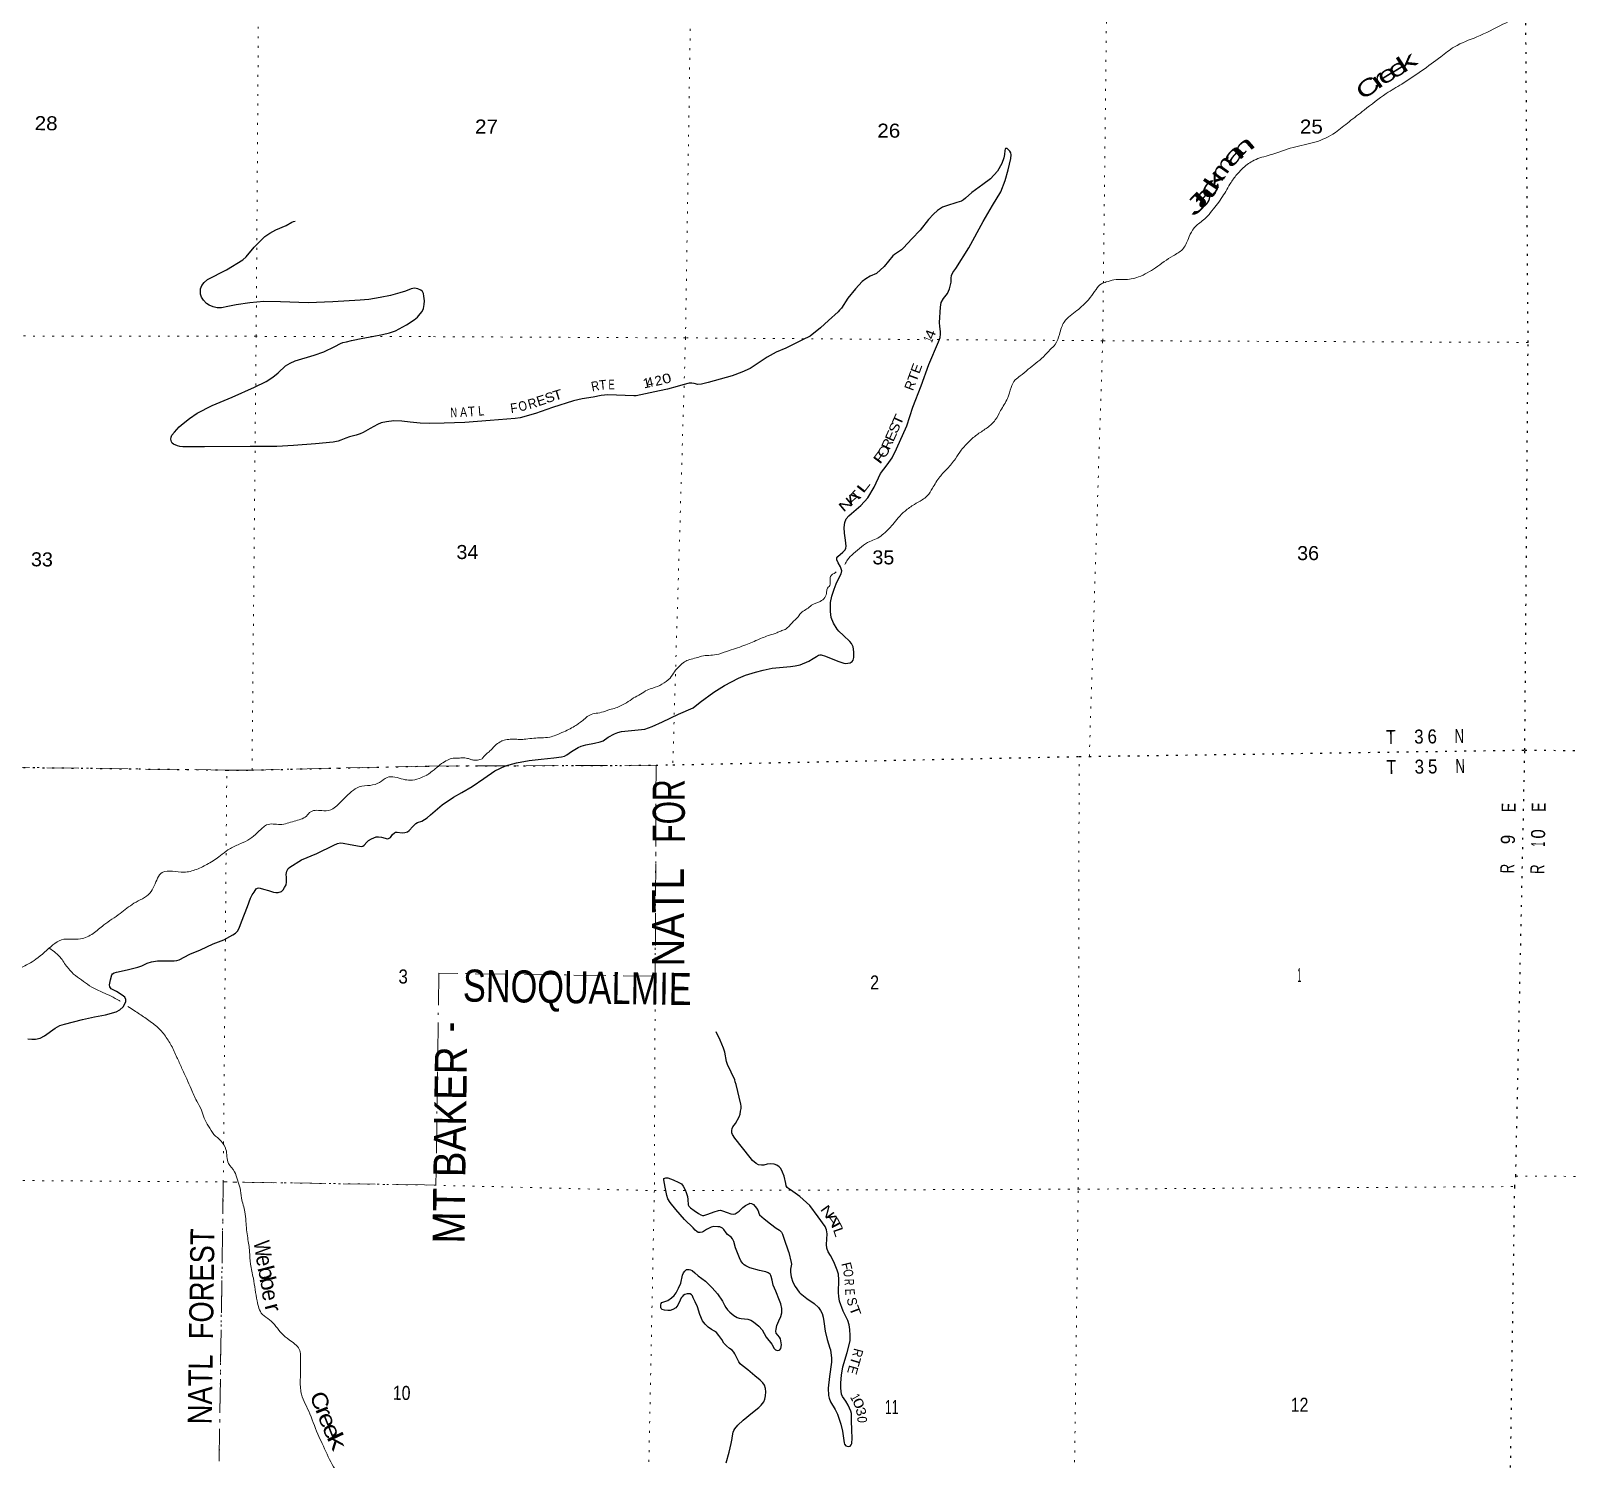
# Model space of a CAD drawing. Header units: feet. Extents: x -244583 to 4, y 367440 to 553773.
# Drawn here: x -157676 to -138475, y 379752 to 397580 of the extents above; entities that cross this region are included whole.
import ezdxf
from ezdxf.enums import TextEntityAlignment as Align

# ---------------------------------------------------------------- set-up
doc = ezdxf.new("R2010")
doc.units = ezdxf.units.FT
doc.header["$LTSCALE"] = 80
doc.linetypes.add('DOT_DASHED', pattern=[7.7, 5, -1.2, 0.3, -1.2])
doc.linetypes.add('DOTTED', pattern=[1.5, 0.3, -1.2])
for name, color, linetype, lineweight in [('29', 7, 'Continuous', 25), ('39', 7, 'Continuous', 13), ('44', 7, 'DOT_DASHED', 13), ('6', 7, 'DOTTED', 25), ('7', 7, 'DOTTED', 13)]:
    doc.layers.add(name, color=color, linetype=linetype, lineweight=lineweight)
doc.layers.add('30', color=7, linetype='Continuous')
doc.layers.add('41', color=7, linetype='Continuous')

msp = doc.modelspace()

# ---------------------------------------------------------------- linework, layer by layer
at = {"layer": '29'}
for points in [[(-147580.56, 390766.57), (-147563.63, 390800.54), (-147555.2, 390840.72), (-147571.66, 390889.67), (-147598.74, 390940.84), (-147616.42, 390977.32), (-147616.37, 391001.28), (-147602.98, 391019.77), (-147541.19, 391072.91), (-147512.25, 391102.56), (-147503.59, 391123.62), (-147501.13, 391146.78), (-147507.48, 391221.72), (-147521.61, 391308.97), (-147522.71, 391381.67), (-147514.45, 391444.24), (-147497.86, 391490.62), (-147468.11, 391528.06), (-147433.11, 391557.57), (-147315.83, 391653.89), (-147230.82, 391750.96), (-147149.02, 391884.49), (-147070.4, 392054.48), (-146989.16, 392163.77), (-146924.61, 392249.19), (-146871.51, 392363.18), (-146741.73, 392651.25), (-146665.7, 392883.96), (-146564.73, 393148.44), (-146467.73, 393415.04), (-146348.13, 393699.3), (-146328.01, 393753.83), (-146320.37, 393793.97), (-146320.37, 393828.38), (-146329.93, 393887.64), (-146332.54, 393937.47), (-146324.03, 394131.33), (-146314.64, 394187.75), (-146285.96, 394239.36), (-146233.31, 394301.04), (-146207.75, 394359.06), (-146190.4, 394441.98), (-146190.4, 394493.59), (-146184.66, 394528), (-146169.37, 394562.4), (-146129.2, 394613.96), (-145967.79, 394872.99), (-145790.67, 395200.38), (-145673.02, 395399.79), (-145570.15, 395571.24), (-145516.45, 395711.49), (-145477.06, 395843.99), (-145444.9, 395984.56), (-145440.44, 396031.13), (-145444.9, 396055.29), (-145457.52, 396078.02), (-145477.23, 396098.69), (-145490.77, 396110.72), (-145508.92, 396112.48), (-145515.16, 396104.54), (-145517.91, 396085.49), (-145521.36, 396038.08), (-145532.11, 395994.85), (-145558, 395922.69), (-145611.2, 395827.82), (-145699.62, 395733.94), (-145794.16, 395661.35)], [(-145792.14, 395661.3), (-145932.33, 395562.12), (-146008.04, 395490.46), (-146033.64, 395468.46), (-146058.49, 395455.08), (-146118.24, 395438.45), (-146248.44, 395394.98), (-146297.42, 395376.71), (-146358.78, 395336.91), (-146410.2, 395290.69), (-146470.34, 395226.3), (-146576.36, 395093.33), (-146681.86, 394982.59), (-146783.38, 394869.73), (-146809.7, 394845.31), (-146896.26, 394789.48), (-146918.65, 394770.77), (-147026.95, 394636.87), (-147121.81, 394550.13), (-147201.33, 394515.59), (-147253.16, 394485.96), (-147297.69, 394451.13), (-147384.62, 394358.14), (-147478.07, 394245.1), (-147557.09, 394117.04), (-147580.52, 394091.83), (-147599.14, 394071.17), (-147720.7, 393965.72), (-147817.71, 393872.97), (-147949.3, 393768.89), (-148043.18, 393724.59), (-148251.49, 393620.27), (-148373.29, 393570.36), (-148486.26, 393506.47), (-148699.44, 393365.89), (-148803.38, 393318.04), (-148923.6, 393274.08), (-149220.26, 393190.01), (-149304.19, 393168.95), (-149351.97, 393167.03), (-149395.94, 393176.59), (-149426.52, 393184.24), (-149458.66, 393181.41), (-149535.79, 393162.99), (-149608.93, 393142.46), (-149728.81, 393108.86), (-149828.27, 393084.89), (-150118.48, 393025.58), (-150150.64, 393023.67), (-150475.33, 393037.28), (-150558.13, 393029.4), (-150655.63, 393009.14), (-150795.16, 392985.44), (-150903.03, 392960.31), (-151165.99, 392880.31), (-151376.94, 392805.58), (-151570, 392749.43), (-151630.48, 392740.78), (-151943.96, 392715.93), (-152257.64, 392692.66), (-152515.5, 392681.52), (-152696.43, 392678.15)], [(-152787.01, 394324.47), (-152809.03, 394341.7), (-152845.87, 394357.49), (-152886.21, 394366.26), (-152929.45, 394358.52), (-152998.47, 394329.42), (-153068.07, 394307.55), (-153186.15, 394275.05), (-153313.89, 394249.27), (-153456.27, 394227.69), (-153565.06, 394217.41), (-153907.05, 394196.12), (-154213.97, 394183.82), (-154560.85, 394196.93), (-154766.53, 394199.62), (-154943.69, 394185.59), (-155110.92, 394160.76), (-155218.48, 394139.3), (-155296.25, 394122.44), (-155350.63, 394124.2), (-155400.26, 394135.96), (-155450.61, 394155.77), (-155483.97, 394176.57), (-155521.23, 394217.99), (-155543.57, 394255.75), (-155557.6, 394294.34), (-155558.8, 394324.12), (-155557.6, 394361), (-155542.65, 394400.54), (-155513.75, 394439.93), (-155470.01, 394475.48), (-155234.64, 394596.72), (-155027.88, 394722.32), (-154987.54, 394759.16), (-154886.01, 394878.79), (-154753.31, 395010.8), (-154691.1, 395053.84), (-154617.82, 395096.23), (-154489.17, 395151.51), (-154419.46, 395192.15), (-154398.18, 395201.18), (-154376.77, 395203.17)], [(-152696.43, 392678.15), (-152816.3, 392683.29), (-152942.34, 392694.67), (-153045.8, 392707.49), (-153145.81, 392710.45), (-153235.75, 392700.32), (-153301.92, 392685.9), (-153349.28, 392668.36), (-153439.84, 392616.68), (-153528.19, 392564.87), (-153564.78, 392549.17), (-153614.14, 392533.3), (-153698.99, 392512.24), (-153743.94, 392496.46), (-153805.33, 392470.15), (-153837.67, 392459.24), (-153901.8, 392447.35), (-154123.19, 392426.26), (-154398.36, 392403.12), (-154606.63, 392390.37), (-154939.71, 392390.99), (-155509.14, 392385.65), (-155777.56, 392388.62), (-155817.21, 392392.96), (-155845.89, 392400.52), (-155892.64, 392419.27), (-155910.18, 392433.3), (-155921.32, 392449), (-155928.53, 392481.54), (-155924.21, 392506.97), (-155913.68, 392535.04), (-155883.76, 392571.36), (-155823.44, 392638.54), (-155773.36, 392680.62), (-155694.43, 392742.01), (-155599.71, 392806.91), (-155413.78, 392905.14), (-155163.63, 393007.51), (-154881.71, 393133.6), (-154736.55, 393202.61), (-154654.36, 393257.08), (-154590.32, 393312.02), (-154495.17, 393398.51), (-154436.77, 393433.11), (-154374.43, 393460.06), (-154138.33, 393532.75), (-154019.31, 393575.19), (-153881.09, 393641.28), (-153812.33, 393678.68), (-153780.76, 393689.2), (-153733.4, 393699.72), (-153671.27, 393712.64), (-153531.17, 393743.35), (-153415.48, 393766.62), (-153287.69, 393789.57), (-153198.43, 393810.23), (-153124.96, 393835.86), (-152987.77, 393909.12), (-152889.22, 393971.25), (-152849.37, 394006.68), (-152816.58, 394046.19), (-152791.49, 394078.6), (-152776.43, 394113.89), (-152765.18, 394164.54), (-152763.78, 394210.62), (-152770.35, 394267.41), (-152773.95, 394299.6), (-152787.01, 394324.47)], [(-152730.27, 387757.52), (-152687.56, 387793.8), (-152540.38, 387918.04), (-152400.84, 388015.53), (-152297.66, 388072.59), (-152166.72, 388148.38), (-152021.1, 388248.09), (-151883.64, 388343.94), (-151751, 388405.54), (-151614.9, 388442.8), (-151454.77, 388471.42), (-151304.96, 388490.17), (-151149.19, 388504.74), (-151054.04, 388516.67), (-151015, 388525.9), (-150986.81, 388543.41), (-150929.29, 388586.54), (-150843.39, 388635.08), (-150804.74, 388652.06), (-150747.77, 388667.22), (-150638.22, 388690.95), (-150567.71, 388703.67), (-150532.65, 388716.79), (-150470.96, 388765.89), (-150391.35, 388804.47), (-150349.8, 388822.19), (-150303.89, 388832.76), (-150180.45, 388846.06), (-150010.51, 388862.32), (-149918.88, 388896.57), (-149792.35, 388956.29), (-149590.33, 389050.64), (-149408.81, 389131.32), (-149322.4, 389202.08), (-149152, 389325.47), (-149018.86, 389409.29), (-148841.1, 389502.18), (-148755.62, 389537.07), (-148629.5, 389574.07), (-148535.8, 389600.15), (-148424.47, 389623.88), (-148195.84, 389646.86), (-148134.38, 389655.59), (-148074.23, 389668.29), (-147966.23, 389712.27), (-147910.96, 389745.35), (-147867.94, 389772.65), (-147843.35, 389788.25), (-147828.54, 389793.21), (-147811.03, 389789.52), (-147756.88, 389774.11), (-147602.88, 389711.9), (-147526.78, 389685.88), (-147503.59, 389684.26), (-147480.28, 389688.84), (-147450.07, 389691.9), (-147425.34, 389707.77), (-147409.93, 389726.31), (-147403.95, 389759.83), (-147402.32, 389830.54), (-147411.01, 389891.39), (-147432.87, 389932.75), (-147453.86, 389959.09), (-147530.86, 390033.66), (-147591.52, 390087.58), (-147609.84, 390110.29), (-147656.51, 390186.98), (-147685.16, 390257.58), (-147696.65, 390332.26), (-147692.83, 390445.04), (-147679.01, 390524.27), (-147648.86, 390611.34), (-147623.01, 390676.6), (-147582.58, 390766.62)], [(-155556.05, 386110.28), (-155400.69, 386183.06), (-155268.12, 386234.19), (-155155.95, 386297.72), (-155122.62, 386318.77), (-155097.68, 386342.97), (-155075.26, 386381.92), (-155044.1, 386460.87), (-154970.48, 386649.03), (-154935.37, 386755.28), (-154913.89, 386797.62), (-154889.01, 386828.89), (-154861.27, 386869.53), (-154845.25, 386880.32), (-154831.45, 386881.81), (-154812.16, 386880.06), (-154772.9, 386868.32), (-154710.42, 386848.49), (-154646.76, 386828.62), (-154617.46, 386823.93), (-154590.28, 386827.14), (-154547.59, 386838.16), (-154524.49, 386857.26), (-154507.98, 386885.66), (-154489.41, 386922.16), (-154483.91, 386955.8), (-154486.29, 387018.55), (-154487.66, 387050.2), (-154480.33, 387091.19), (-154463.1, 387125.62), (-154444.65, 387142.83), (-154296.47, 387232.62), (-154105.01, 387313.92), (-153892.36, 387415.53), (-153849.36, 387438.67), (-153812.35, 387444.85), (-153778.64, 387440.87), (-153690.2, 387426.43), (-153573.67, 387405.18), (-153552.75, 387400.99), (-153533.32, 387404.13), (-153515.92, 387416.78), (-153483.57, 387453.38), (-153459.79, 387474.66), (-153423.94, 387494.28), (-153363.32, 387518.52), (-153334.43, 387520.25), (-153298.42, 387515.01), (-153254.16, 387501.98), (-153228.26, 387495.71), (-153209.83, 387498.8), (-153186.16, 387513.25), (-153160.08, 387548.05), (-153137.05, 387569.38), (-153124.77, 387576.4), (-153104.76, 387578.96), (-153040.36, 387571.21), (-153007.25, 387572.89), (-152975.67, 387583.41), (-152954.88, 387597.28), (-152909.06, 387650.68), (-152871.73, 387688.13), (-152851.14, 387700.93), (-152794.27, 387716.43), (-152730.27, 387757.52)], [(-157711.19, 384999.85), (-157660.72, 384992.72), (-157618.45, 384995.41), (-157558.98, 385008.51), (-157504.3, 385036.91), (-157372.62, 385130.53), (-157313.42, 385164.62), (-157256.18, 385182.08), (-157028.58, 385238.82), (-156880.24, 385275.38), (-156742.31, 385300.09), (-156610.11, 385337.07), (-156564.44, 385361.07), (-156521.65, 385399.47), (-156489.79, 385459.3), (-156489.02, 385490.87), (-156500.34, 385518.22), (-156534, 385543.36), (-156607.47, 385589.77), (-156671.17, 385623.79), (-156688.98, 385646.98), (-156694.15, 385670.9), (-156680.28, 385737.26), (-156662.48, 385799.48), (-156655.65, 385811.86), (-156636.36, 385822.38), (-156605.14, 385830.34), (-156473.15, 385859.24), (-156341.06, 385892.19), (-156289.06, 385910.08), (-156222.61, 385943.69), (-156168.03, 385960.95), (-156092.7, 385970.62), (-155977.6, 385971.66), (-155884.75, 385971.25), (-155852.3, 385974.98), (-155821.78, 385985.79), (-155688.73, 386055.1), (-155556.05, 386110.28)], [(-147681.68, 380962.95), (-147707.97, 380785.68), (-147723.44, 380640.49), (-147719.48, 380549.44), (-147712.73, 380512.19), (-147695.12, 380468.01), (-147634.77, 380371.6), (-147606.25, 380316.52), (-147587.03, 380253.25), (-147566.32, 380190.07), (-147546.1, 380102.71), (-147525.2, 379958.7), (-147519.73, 379938.49), (-147502.42, 379918.53), (-147485.88, 379913.31), (-147465.15, 379911.87), (-147451.48, 379916.56), (-147437.2, 379933.17), (-147430.52, 379950.43), (-147425.22, 380014.37), (-147426.74, 380114.08), (-147432.01, 380235.49), (-147434.54, 380324.51), (-147441.46, 380350.93), (-147473.14, 380427), (-147503.17, 380475.68), (-147545.02, 380536.15), (-147557.66, 380563.86), (-147566.31, 380638.65), (-147564.48, 380705.52), (-147558.33, 380801.04), (-147539.65, 380907.09), (-147487.12, 381083.75), (-147449.42, 381230.44), (-147447.85, 381297.53), (-147454.23, 381372.05), (-147462.49, 381430.64), (-147479.91, 381483.83), (-147535.8, 381598.33), (-147581.29, 381726.74), (-147590.26, 381783.36), (-147592.98, 381832.13), (-147589.35, 381989.71), (-147596.92, 382061.56), (-147612.78, 382111.54), (-147654.74, 382217.63), (-147695.38, 382293.37), (-147722.55, 382340.5), (-147739.34, 382386.35), (-147744.67, 382431.98), (-147737.55, 382565.23), (-147743.33, 382613.96), (-147761.64, 382658.77), (-147847.75, 382776), (-147951.41, 382919.91), (-148076, 383031.97), (-148195.23, 383113.58), (-148215.87, 383127.75), (-148234.51, 383145.06), (-148246.49, 383165.02), (-148251.92, 383193.73), (-148274.08, 383283.19), (-148293.07, 383336.74), (-148314.26, 383379.13), (-148336.99, 383403.29), (-148364.95, 383420.6), (-148399.8, 383433.68), (-148448.81, 383440.56), (-148484.54, 383435.65), (-148526.01, 383421.93), (-148557.54, 383421.18), (-148592.56, 383427.25), (-148621.63, 383442.88), (-148667.1, 383481.83), (-148698.64, 383517.45), (-148890.9, 383758.43), (-148918.68, 383806.61), (-148925.68, 383825.94), (-148927.3, 383855.2), (-148922.66, 383878.49), (-148911.85, 383900.41), (-148882.58, 383944.21), (-148834.26, 384025.96), (-148824.16, 384058.19), (-148816.54, 384094.28), (-148809.52, 384130.06), (-148809.04, 384156.77), (-148812.18, 384183.31), (-148873.41, 384430.88), (-148884.72, 384463.76), (-148890.72, 384485.46), (-148978.68, 384678.2), (-148991.88, 384714.4), (-149015.53, 384830.67), (-149030.48, 384880.79), (-149070.59, 384981.53), (-149122.64, 385087.86)], [(-148447.6, 382062.24), (-148471.46, 382080.24), (-148500.74, 382090.89), (-148523.52, 382096.35), (-148581.8, 382107.81), (-148700.13, 382140.88), (-148749.65, 382164.1), (-148773.61, 382177.41), (-148789.75, 382193.51), (-148812.21, 382227.99), (-148830.49, 382265.2), (-148880.06, 382391.69), (-148900.48, 382468.98), (-148916.03, 382502.18), (-148935.53, 382524.37), (-148981.25, 382558.09), (-148998.93, 382576.38), (-149026.51, 382617.98), (-149044.03, 382634.03), (-149074.43, 382651.26), (-149102.11, 382653.57), (-149150.3, 382657.92), (-149184.97, 382649.44), (-149242.21, 382618.43), (-149279.09, 382595.03), (-149298.05, 382584.71), (-149319.76, 382581.82), (-149344.64, 382583.38), (-149363.91, 382592.96), (-149385.9, 382610), (-149409.25, 382640.51), (-149517.92, 382742.08), (-149626.04, 382867.91), (-149694.65, 382956.43), (-149725.32, 383004), (-149739.05, 383044.38), (-149753.28, 383127.59), (-149769.25, 383212.98), (-149776.8, 383245.38), (-149774.57, 383255.57), (-149762.31, 383261.21), (-149747.95, 383264.89), (-149725.94, 383262.39), (-149657.81, 383240.59), (-149585.93, 383206.57), (-149556.28, 383187.69), (-149532.53, 383158.84), (-149507.03, 383113.15), (-149495.97, 383081.17), (-149480.4, 383030.62), (-149473.81, 382991.72), (-149471.27, 382926.97), (-149463.62, 382908.6), (-149443.13, 382889.53), (-149395.21, 382856.25), (-149342.51, 382820.88), (-149312.69, 382801.67), (-149292.63, 382795.46), (-149276.75, 382795.02), (-149227.65, 382812.15), (-149146.25, 382840.57), (-149093.42, 382855.52), (-149066.44, 382860.24), (-149040.96, 382854.29), (-148982.92, 382832.73), (-148936.89, 382815.49), (-148909.37, 382810.99), (-148886.45, 382814.31), (-148833.16, 382849.46), (-148789.76, 382892.92), (-148757.62, 382920.14), (-148716.01, 382939.72), (-148700.39, 382946.76), (-148681.57, 382944.98), (-148657.79, 382932.12), (-148618.36, 382884.89), (-148599.23, 382853.59), (-148589.5, 382823.58), (-148579.26, 382804.34), (-148524.51, 382753.34), (-148443.23, 382688.78), (-148371.77, 382636.58), (-148330.35, 382609.99), (-148304.34, 382584.48), (-148293.08, 382562.08), (-148274.06, 382496.85), (-148222.85, 382354.16), (-148216.91, 382331.87)], [(-148216.91, 382331.87), (-148183.84, 382207.71), (-148182.6, 382188.04), (-148193.25, 382124.14), (-148192.69, 382086.63), (-148183.93, 382026.98), (-148165.28, 381962.68), (-148137.34, 381908.51), (-148084.59, 381838.27), (-148072.48, 381824.5), (-147990.38, 381756.47), (-147898.97, 381693.7), (-147845.84, 381644.96), (-147819.22, 381609.02), (-147798.83, 381572.11), (-147785.94, 381526.49), (-147778.97, 381470.57), (-147761.59, 381348.88), (-147737.74, 381245.23), (-147701.83, 381139.28), (-147696.76, 381117.83), (-147683.45, 381012.68), (-147681.68, 380962.95)], [(-149428.55, 381804.08), (-149444.41, 381816.58), (-149465.77, 381818), (-149482.79, 381815.45), (-149511.27, 381806.01), (-149532.33, 381796.7), (-149548.19, 381780.59), (-149558.95, 381766.09), (-149569.39, 381736.61), (-149599.08, 381674.63), (-149626.1, 381640.9), (-149662.93, 381619.52), (-149696.05, 381609.02), (-149723.78, 381606.79), (-149766.06, 381611.81), (-149796.09, 381622.62), (-149806.53, 381632.98), (-149811.67, 381647.24), (-149810.92, 381679.56), (-149806.53, 381696.87), (-149798.17, 381707.57), (-149726.9, 381734.21), (-149677.69, 381767.43), (-149644.75, 381794.96), (-149621.77, 381828.79), (-149592.12, 381888.74), (-149562.43, 381950.72), (-149542.04, 382047.27), (-149531.01, 382077.56), (-149512.53, 382101.16), (-149491.94, 382118.88), (-149476.43, 382121.49), (-149459.13, 382120.16), (-149440.49, 382116.17), (-149419.54, 382107.09), (-149387.25, 382080.23), (-149346.34, 382042.72), (-149255.07, 381973.89), (-149170.13, 381893.08), (-149103.73, 381815.34), (-149040.75, 381726.33), (-149018.54, 381675.58), (-149000.25, 381644.53), (-148979.94, 381615.68), (-148951.12, 381586.79), (-148902.74, 381547.79), (-148859.76, 381522), (-148833.52, 381511.85), (-148811.62, 381508.75), (-148725.05, 381498.65), (-148689.76, 381487.89), (-148657.1, 381468.77), (-148587.75, 381412.58), (-148546.41, 381367.14), (-148498.02, 381277.07), (-148427.44, 381186.49), (-148398.35, 381135.28), (-148380.56, 381118.69), (-148367.65, 381112.53), (-148350.48, 381109.9), (-148335.7, 381111.2), (-148326.09, 381117.42), (-148313.56, 381135.32), (-148304.47, 381179.58), (-148318.93, 381252.69), (-148331.71, 381277.59), (-148350.14, 381299.91), (-148371.77, 381324.67), (-148378.3, 381350.8), (-148374.59, 381377.29), (-148363.48, 381421.51), (-148337.96, 381477.51), (-148314.46, 381533.57), (-148303.35, 381577.78), (-148302.09, 381632.33), (-148314.4, 381691.55), (-148330.07, 381732.03), (-148377.85, 381848.36), (-148408.36, 381925.89), (-148421.08, 381986.83), (-148434.18, 382031.6), (-148438.18, 382044.3), (-148447.6, 382062.24)], [(-148998.57, 379705.94), (-148959.17, 379838.43), (-148936.48, 379947.06), (-148922.75, 380011.46), (-148922.61, 380017.52), (-148909, 380087.92), (-148901.38, 380111.56), (-148889.82, 380131.95), (-148850.8, 380176.78), (-148784.36, 380240.68), (-148667.08, 380337), (-148591.25, 380399.07), (-148560.63, 380425.69), (-148528.69, 380468.28), (-148514.04, 380500.23), (-148504.86, 380543.45), (-148502.06, 380594.74), (-148504.73, 380633.34), (-148518.04, 380674.6), (-148540.67, 380706.55), (-148572.61, 380738.49), (-148640.4, 380793.22), (-148727.49, 380868.02), (-148798.91, 380922.24), (-148822.86, 380942.15), (-148840.3, 380965.65), (-148873.06, 381033.12), (-148889.41, 381067.27), (-148902.11, 381086.35), (-148924.02, 381111.19), (-148955.46, 381136.11), (-148991.91, 381167.09), (-149018.53, 381192.39), (-149024.63, 381200.38), (-149051.8, 381247.51), (-149087, 381296.84), (-149118.36, 381333.48), (-149142.32, 381352.11), (-149180.15, 381371.78), (-149220.86, 381401.36), (-149259.46, 381438.64), (-149290.7, 381479.47), (-149327.22, 381559.15), (-149355.29, 381654.81), (-149382.09, 381718.1), (-149409.21, 381767.25), (-149417.86, 381790.05), (-149428.55, 381804.08)]]:
    msp.add_lwpolyline(points, dxfattribs=at)
at = {"layer": '39'}
for points in [[(-146064.67, 392346.84), (-145965.21, 392455.79), (-145856.06, 392546.32), (-145739.07, 392626.57), (-145637.86, 392723.34), (-145572.59, 392839.13), (-145486.26, 392992.86), (-145440.72, 393129.31), (-145388.08, 393223.15), (-145326.35, 393272.29), (-145227.48, 393354.97), (-145038.01, 393512.43), (-144953.15, 393601.49), (-144891.05, 393666.8), (-144837.71, 393790.95), (-144811.55, 393875.27), (-144779.65, 393945.31), (-144703.14, 394022.43), (-144542.54, 394154.26), (-144453.5, 394249.29), (-144380.43, 394352.77), (-144314.19, 394422.04), (-144253.06, 394444.91), (-144157.5, 394471.06), (-144036.19, 394474.38), (-143849.52, 394508.56), (-143638.81, 394623.08), (-143419.23, 394771.77), (-143302.23, 394852.01), (-143228.47, 394985.81), (-143175.51, 395093.79), (-143129.84, 395147.34), (-143010.41, 395245.73), (-142933.62, 395334.97), (-142802.35, 395509.92), (-142695.27, 395687.44), (-142611.92, 395798.77), (-142543.62, 395870.01), (-142408.13, 395963.99), (-142208.61, 396030.24), (-141921.57, 396124.83), (-141649.35, 396189.43), (-141394.02, 396311.03), (-141223.27, 396444.65), (-141034.08, 396589.98), (-140758.6, 396798.05), (-140566.01, 396915), (-140317.75, 397081.24), (-140079.4, 397255.78), (-139908.89, 397379.3), (-139627.21, 397504.34), (-139302.39, 397660.75), (-139064.91, 397796.9), (-138880.13, 397926.16), (-138713.06, 397987.08), (-138543.24, 397991.32), (-138410.27, 397974.16), (-138308.51, 398006.22), (-138139.98, 398042.84), (-137933.39, 398064.45), (-137731.53, 398055.84), (-137522.83, 398081.44), (-137261.4, 398115.96), (-137034.89, 398124.98), (-136870.67, 398149.57), (-136752.44, 398195.42), (-136665.18, 398211.64), (-136602.76, 398202.14), (-136422.66, 398125.27), (-136204.33, 398041.48), (-135970.61, 398011.93), (-135716.94, 398060.77), (-135424.57, 398122.89), (-135207.42, 398164.48), (-134897.48, 398199.92), (-134617.77, 398238.07), (-134396.41, 398287.65), (-134179.08, 398337.32), (-134077.19, 398375.44), (-133997.37, 398420.14), (-133897.72, 398537.17), (-133813.96, 398577.73), (-133710.28, 398605.71), (-133632.98, 398628.23)], [(-147515.69, 390920.47), (-147483.89, 390977.85), (-147407.38, 391054.96), (-147308.47, 391139.66), (-147203.87, 391208.06), (-147126.39, 391238.65), (-146980.39, 391350.59), (-146916.22, 391417.88), (-146849.67, 391501.29), (-146764.89, 391586.31), (-146647.85, 391668.58), (-146551.61, 391725.03), (-146487.81, 391776.15), (-146423.04, 391869.71), (-146330.88, 392013.2), (-146235.59, 392116.18), (-146135.81, 392239.27), (-146064.67, 392346.84)], [(-152727.33, 388293.12), (-152710.5, 388303.54), (-152681.17, 388327.43), (-152628.93, 388366.89), (-152548.61, 388433.81), (-152476.91, 388476.67), (-152405.64, 388501.34), (-152351.06, 388502.13), (-152296.44, 388504.93), (-152223.83, 388499.24), (-152181.7, 388486.16), (-152141.54, 388475.14), (-152101.06, 388478.27), (-152044.1, 388495.18), (-152017.16, 388524.89), (-151965.52, 388574.27), (-151926.32, 388609.77), (-151880.75, 388659.29), (-151819.1, 388704.39), (-151786.42, 388719.83), (-151711.29, 388736.33), (-151642.49, 388740.83), (-151573.92, 388735.24), (-151497.04, 388739.56), (-151397.76, 388751.47), (-151302.71, 388755.38), (-151199.44, 388765.17), (-151124.16, 388787.73), (-151022.13, 388831.92), (-150944.52, 388868.58), (-150872.83, 388911.44), (-150827.66, 388942.76), (-150772.17, 388983.97), (-150716.54, 389031.23), (-150643.2, 389057.88), (-150551.91, 389074), (-150450.1, 389108.09), (-150374.88, 389128.63), (-150307.55, 389157.43), (-150240.08, 389192.3), (-150153.83, 389253.02), (-150065.89, 389299.55), (-149981.85, 389352.24), (-149910.57, 389376.91), (-149798.35, 389424.92), (-149697.61, 389501.49), (-149641.24, 389581.08), (-149581.11, 389648.46), (-149515.2, 389703.58), (-149455.95, 389732.57), (-149372.65, 389752.92), (-149303.48, 389773.6), (-149121.17, 389793.73), (-148986.87, 389835.17), (-148775.1, 389907.21), (-148603.76, 389978.13), (-148454.92, 390037.44), (-148363.3, 390067.72), (-148316.35, 390088.89), (-148261.36, 390107.87), (-148220.19, 390141.3), (-148174.57, 390192.84), (-148100.21, 390263.94), (-148050.28, 390327.51), (-147988.82, 390364.53), (-147931.22, 390409.73), (-147825.05, 390457.87), (-147765.34, 390507.07), (-147742.92, 390576.88), (-147731.35, 390625.51), (-147712.83, 390644.03), (-147694.32, 390769.06), (-147634.15, 390819.99), (-147623.91, 390828)], [(-153439, 388162.08), (-153323.52, 388197.06), (-153227.87, 388260.57), (-153026.28, 388237.92), (-152941.63, 388226.79), (-152828.3, 388249.67), (-152741.05, 388287.01), (-152727.33, 388293.12)], [(-165537.24, 380109.98), (-165393.21, 380168.86), (-165314.65, 380321.5), (-165255.15, 380401.61), (-165007.18, 380374.36), (-164976.87, 380376.01), (-164818.61, 380442.81), (-164692.45, 380526.16), (-164612.93, 380591.88), (-164559.86, 380639.74), (-164484.6, 380687.33), (-164378.15, 380809.31), (-164270.25, 380884.79), (-164069.36, 380971.28), (-164010.41, 381004.92), (-163928.46, 381104.97), (-163861.07, 381336.55), (-163833.12, 381477.67), (-163747.25, 381567.57), (-163554.16, 381676.38), (-163445.99, 381774.09), (-163360.05, 381870.05), (-163331.33, 381908.1), (-163231.91, 382117.06), (-163125.69, 382220.86), (-163023.72, 382306.52), (-162939.92, 382392.4), (-162856.94, 382577.31), (-162762.68, 382693.38), (-162677.2, 382750.95), (-162496.81, 382811.41), (-162358.88, 382866.32), (-162299.61, 382926.23), (-162204.86, 383082.71), (-162107.61, 383279.57), (-162011.28, 383399.66), (-161873.57, 383436.39), (-161792.86, 383433.39), (-161782.77, 383433.27), (-161701.81, 383450.47), (-161509.92, 383460.28), (-161389.83, 383541.68), (-161238.01, 383743.94), (-161174.05, 383858.36), (-161054.28, 383913.49), (-160954.84, 383956.75), (-160785.47, 384108.28), (-160707.55, 384208.38), (-160672.5, 384268.58), (-160545.88, 384390.32), (-160444.1, 384459.81), (-160238.69, 384586.66), (-160096.06, 384696.08), (-159949.56, 384791.31), (-159706.36, 384871.22), (-159573.99, 384966.62), (-159405.3, 385061.58), (-159158.3, 385121.23), (-159015.5, 385244.8), (-158870.63, 385372.38), (-158776.93, 385441.97), (-158594.01, 385544.84), (-158400.82, 385661.73), (-158204.67, 385689.67), (-158009.79, 385780.27), (-157800.6, 385884.84), (-157611.57, 385991.68), (-157399.47, 386170.99), (-157291.71, 386234.35), (-157053.37, 386245.61), (-156897.1, 386314.45), (-156764.61, 386419.95), (-156559, 386562.96), (-156387.9, 386690.23), (-156190.55, 386817.17), (-156134.96, 386907.43), (-156034.01, 387075.96), (-155906.66, 387090.59), (-155765.49, 387078.78), (-155607.62, 387113.24), (-155459.37, 387186.22), (-155308.79, 387285.44), (-155215.07, 387357.05), (-155089.12, 387422.22), (-154965.29, 387479.32), (-154783.8, 387630.71), (-154732.88, 387668.49), (-154563.24, 387674.52), (-154389.15, 387714.85), (-154234.94, 387779.67), (-154181.81, 387833.59), (-154020.16, 387845.78), (-153904.8, 387870.65), (-153843.64, 387920.44), (-153672.09, 388084.07), (-153578.52, 388143.56), (-153439, 388162.08)], [(-157446.87, 386131.53), (-157296.53, 386002.01), (-157254.88, 385940.89), (-157205.2, 385875.62), (-157117.44, 385787.66), (-157017.37, 385715.72), (-156915.26, 385645.78), (-156774.78, 385577.39), (-156572.11, 385475.92), (-156561.42, 385469.31)], [(-156462.77, 385404.51), (-156385.86, 385352.42), (-156253.7, 385263.92), (-156117.62, 385165.28), (-156007.99, 385048.76), (-155922.79, 384916.38), (-155851.9, 384768), (-155792.91, 384637.96), (-155730.01, 384497.76), (-155674.98, 384373.82), (-155604.14, 384221.41), (-155544.93, 384109.54), (-155509.82, 384008.08), (-155458.51, 383910.46), (-155389.11, 383806.56), (-155303.29, 383724.69), (-155239.97, 383618.84), (-155207.76, 383444.66), (-155132.3, 383340.68), (-155095.19, 383237.17), (-155062.1, 383135.73), (-155045.45, 383010.24), (-155003.09, 382839.98), (-154990.4, 382720.59), (-154968.66, 382514.21), (-154944.49, 382342.15), (-154934.24, 382188.44), (-154898.03, 382010.17), (-154875.52, 381868.44), (-154850.96, 381728.71), (-154784.38, 381558.15), (-154696.35, 381492.42), (-154542.98, 381320.82), (-154451.06, 381242.91), (-154325.29, 381126.2), (-154309.03, 380968.38), (-154311.42, 380770.37), (-154303.45, 380594.46), (-154207.44, 380352.82), (-154093.81, 380066.51), (-154038.71, 379948.64), (-153912.68, 379686.43), (-153769.87, 379476.56), (-153664.21, 379366.15), (-153419.82, 379209.62), (-153293.87, 379107.05), (-153216.45, 378999.01), (-153135.18, 378874.76), (-153061.52, 378788.99), (-153001.58, 378737.75), (-152919.51, 378680.17), (-152847.38, 378634.84), (-152794.22, 378605.72)]]:
    msp.add_spline(points, degree=3, dxfattribs=at)
at = {"layer": '44'}
for points in [[(-152725.83, 388402.79), (-154914.37, 388353.72), (-155229.29, 388353.49), (-160168.26, 388417.28), (-160501.63, 388393.03), (-162946.92, 388459.65), (-162868.75, 393663.57), (-160148.15, 393598.42), (-160158.14, 393774.35), (-160151.15, 398872.8), (-160134.92, 399046.39), (-160251.99, 404235.25), (-160151.81, 404236.24), (-154975.37, 404215.87)], [(-152725.83, 388402.79), (-149871.84, 388413.65), (-149882.57, 385781.15), (-152583.2, 385818.34), (-152619.65, 383171.59), (-152761.78, 383175.07)], [(-152761.78, 383175.07), (-155273.13, 383213.05), (-155350.99, 377929.55), (-155446.62, 373181.78), (-155366.2, 373154.54), (-155333.92, 372650.96), (-152834.15, 372653.44)]]:
    msp.add_lwpolyline(points, dxfattribs=at)
at = {"layer": '6'}
for points in [[(-139415.43, 367876.79), (-139328.68, 372495.69), (-139324.96, 372748.33), (-139235.45, 377843.33), (-139232.56, 377970.64), (-139155.16, 383154.87), (-139142.08, 383285.99), (-139029.35, 388602.86), (-138988.49, 393690.87), (-139024.74, 398853.41), (-139019.96, 404132.29), (-138953.72, 409537.15), (-138921.42, 413886.79)], [(-170889.34, 388599.53), (-165898.07, 388520.96), (-165524.42, 388536.65), (-160501.63, 388393.03), (-160168.26, 388417.28), (-155229.29, 388353.49), (-154914.37, 388353.72), (-152725.83, 388402.79)], [(-152725.83, 388402.79), (-149871.84, 388413.65), (-149663.61, 388419.04), (-144591.71, 388522.57), (-144464.39, 388523.73), (-139029.35, 388602.86), (-133732.5, 388557.74), (-128379.35, 388501.24), (-123064.1, 388465.82), (-122179.57, 388474.34)]]:
    msp.add_lwpolyline(points, dxfattribs=at)
at = {"layer": '7'}
msp.add_line((-149871.84, 388413.65), (-149882.89, 385702.33), dxfattribs=at)
for points in [[(-154914.37, 388353.72), (-154863.21, 393766.88), (-154825.55, 399076.19)], [(-149424.23, 399042.36), (-149504.15, 393746.98), (-149663.61, 388419.04)], [(-144464.39, 388523.73), (-144298, 393712.01), (-144235.61, 399036.08)], [(-152688.97, 393762.72), (-154863.21, 393766.88), (-160158.14, 393774.35)], [(-146589.45, 393727.4), (-149504.15, 393746.98), (-152688.97, 393762.72)], [(-138988.49, 393690.87), (-144298, 393712.01), (-146378.78, 393725.99)], [(-144678.17, 367910.42), (-144688.03, 372546.26), (-144673.79, 377796.62), (-144603.29, 383122.53), (-144591.71, 388522.57)], [(-155446.62, 373181.78), (-155350.99, 377929.55), (-155273.13, 383213.05), (-155229.29, 388353.49)], [(-149884.26, 385366.16), (-149893.47, 383104.82), (-150001.02, 377749.42), (-150008.74, 372608.09), (-150036.57, 369866.42)], [(-170973.54, 383459.59), (-165944.17, 383360.34), (-160654.51, 383249.87), (-155273.13, 383213.05), (-152761.78, 383175.07)], [(-139142.08, 383285.99), (-133820.59, 383258.51), (-128480.88, 383232.64), (-123148.15, 383166.5), (-122208.79, 383165.3)], [(-152761.78, 383175.07), (-149893.47, 383104.82), (-144603.29, 383122.53), (-139155.16, 383154.87)]]:
    msp.add_lwpolyline(points, dxfattribs=at)

# ---------------------------------------------------------------- texts
at = {"layer": '30'}
for s, rotation, width, p in [('4', 69.396, 1.25, (-146393.93, 393770.89)), ('1', 67.181, 0.55, (-146420.07, 393707.51)), ('E', 70.007, 1.1, (-146566.93, 393347.13)), ('2', 12.864, 1.05, (-149829.57, 393156.31)), ('0', 15.657, 1.25, (-149723.18, 393183.14)), ('T', 70.007, 1.25, (-146606.19, 393239.23)), ('E', 17.678, 1.05, (-151287.79, 392910.51)), ('S', 19.507, 1.1, (-151179.07, 392948.77)), ('T', 16.921, 1.2, (-151083.69, 392978.52)), ('R', 11.739, 0.85, (-150618.89, 393087.24)), ('T', 5.436, 0.95, (-150531.08, 393101.53)), ('E', 0.1, 0.7, (-150426.95, 393105.98)), ('N', 2.474, 0.7, (-152393.77, 392756.84)), ('A', 2.474, 0.8, (-152272.15, 392761.82)), ('T', 4.243, 0.9, (-152170.63, 392769.95)), ('L', 4.243, 0.85, (-152050.37, 392778.23)), ('F', 8.139, 0.9, (-151637.27, 392812.84)), ('O', 14.096, 0.85, (-151521.84, 392839.33)), ('R', 16.217, 0.95, (-151399.48, 392872.11)), ('S', 65.748, 1.2, (-146842.08, 392601.84)), ('T', 65.748, 1.35, (-146796.43, 392700.25)), ('R', 65.022, 1.1, (-146931.27, 392399.08)), ('E', 65.748, 1.2, (-146885.66, 392500.41)), ('F', 53.375, 1.65, (-147030.74, 392225.17)), ('O', 57.197, 1.25, (-146980.36, 392297.94)), ('L', 52.169, 1.8, (-147238.67, 391859.68)), ('N', 40.136, 1.5, (-147466.34, 391621.11)), ('A', 40.635, 1.7, (-147374.03, 391698.64)), ('N', 305.766, 1.4, (-147780.84, 382805.24)), ('A', 306.299, 1.55, (-147714.9, 382711.54)), ('T', 298.226, 1.5, (-147678.04, 382645.91)), ('L', 288.941, 1.2, (-147648.12, 382567.99)), ('O', 276.357, 0.75, (-147531.44, 382068.22)), ('R', 272.18, 0.7, (-147519.8, 381959.54)), ('E', 273.192, 0.75, (-147511.08, 381836.05)), ('S', 282.427, 0.95, (-147483.54, 381706.61)), ('T', 290.518, 1.3, (-147443.42, 381586.22)), ('T', 253.44, 1.2, (-147442.46, 380991.11)), ('R', 255.587, 0.9, (-147412.48, 381092.95)), ('1', 299.32, 0.75, (-147437.24, 380496.49)), ('0', 293.936, 1.45, (-147398.7, 380425.35)), ('3', 286.855, 1.15, (-147370.63, 380329.08)), ('0', 271.628, 0.9, (-147359.81, 380245.28))]:
    msp.add_text(s, height=120, rotation=rotation, dxfattribs=dict(at, width=width)).set_placement(p, align=Align.CENTER)
for s, rotation, p in [('1', 11.55, (-149977.85, 393125.77)), ('4', 11.55, (-149937.72, 393133.97)), ('R', 69.105, (-146645.48, 393133.19)), ('T', 46.416, (-147334.86, 391737.58)), ('F', 283.079, (-147549.12, 382147.21)), ('E', 253.935, (-147474.04, 380882.55))]:
    msp.add_text(s, height=120, rotation=rotation, dxfattribs=at).set_placement(p, align=Align.CENTER)
at = {"layer": '41'}
for s, rotation, width, p in [('k', 33.082, 1.8, (-140450.77, 397109.17)), ('e', 32.043, 1.55, (-140702.74, 396952.73)), ('e', 31.71, 1.55, (-140573.86, 397029.48)), ('C', 37.396, 1.5, (-140931.15, 396794.11)), ('r', 36.731, 1.9, (-140800.3, 396891.7)), ('a', 48.286, 2, (-142597.62, 395965.1)), ('n', 41.296, 2, (-142486.86, 396051.59)), ('m', 54.554, 1.4, (-142729.53, 395811.74)), ('k', 57.062, 1.8, (-142821.44, 395666.65)), ('J', 46.136, 2.25, (-143053.33, 395357.18)), ('a', 50.561, 1.9, (-142969.98, 395448.18)), ('c', 54.056, 1.9, (-142890.85, 395558.24)), ('W', 278.815, 0.8, (-154880.74, 382363.23)), ('e', 279.673, 0.95, (-154856.66, 382215.99)), ('b', 284.314, 1.15, (-154827.48, 382056.38)), ('b', 284.314, 1.15, (-154803.07, 381922.47)), ('e', 280.26, 0.95, (-154784.28, 381784.53)), ('r', 284.699, 1.2, (-154746.35, 381621.05)), ('C', 291.74, 1.15, (-154158.92, 380447.14)), ('r', 291.618, 1.4, (-154105.2, 380319.16)), ('e', 291.676, 1.25, (-154064.09, 380207.14)), ('e', 291.676, 1.25, (-154009.02, 380069.7)), ('k', 295.424, 1.55, (-153943.87, 379935.47))]:
    msp.add_text(s, height=200, rotation=rotation, dxfattribs=dict(at, width=width)).set_placement(p, align=Align.CENTER)
at = {"layer": '44'}
for s, height, rotation, width, p in [('FOR', 400, 90.093, 0.7, (-149512.53, 387447.7)), ('NATL', 400, 90.186, 0.9, (-149520.57, 385901.21)), ('SNOQUALMIE', 400, 359.074, 0.8, (-152284.36, 385465.24)), ('-', 400, 89.242, 0.7, (-152262.68, 385080.88)), ('MT BAKER ', 400, 89.242, 0.9, (-152262.68, 382441.31)), ('NATL  FOREST', 300, 89.156, 0.85, (-155417.75, 380186.23))]:
    msp.add_text(s, height=height, rotation=rotation, dxfattribs=dict(at, width=width)).set_placement(p)
at = {"layer": '6'}
for s, rotation, width, p in [('T', 0.834, 0.85, (-140698.91, 388678.56)), ('3', 0.834, 0.9, (-140350.4, 388683.64)), ('6', 0.834, 0.9, (-140184.05, 388686.06)), ('N', 0.834, 0.7, (-139845.85, 388690.98)), ('T', 0.834, 0.85, (-140693.46, 388303.61)), ('3', 0.834, 0.9, (-140344.94, 388308.68)), ('5', 0.834, 0.9, (-140178.59, 388311.1)), ('N', 0.834, 0.7, (-139834.89, 388316.11)), ('E', 88.785, 0.75, (-139144.58, 387884.31)), ('E', 88.785, 0.75, (-138769.44, 387888.56)), ('9', 88.785, 0.9, (-139153.08, 387484.82)), ('0', 88.785, 0.9, (-138776.51, 387554.6)), ('1', 88.785, 0.45, (-138779.2, 387428.02)), ('R', 88.785, 0.7, (-139160.78, 387121.74)), ('R', 88.785, 0.7, (-138785.86, 387113.99))]:
    msp.add_text(s, height=175, rotation=rotation, dxfattribs=dict(at, width=width)).set_placement(p, align=Align.CENTER)
at = {"layer": '7'}
for s, width, p in [('28', 1.1, (-157628.2, 396340.7)), ('33', 1.05, (-157673.96, 390897)), ('3', 0.9, (-153087.56, 385690.14)), ('10', 0.85, (-153158.8, 380494.06))]:
    msp.add_text(s, height=175, rotation=359.307, dxfattribs=dict(at, width=width)).set_placement(p)
for s, width, p in [('27', 1.1, (-152131.5, 396297.36)), ('26', 1.1, (-147110.62, 396246.17)), ('25', 1.1, (-141836.84, 396296.79)), ('34', 1.05, (-152363.29, 390987.23)), ('36', 1.05, (-141870.98, 390973.59)), ('35', 1.05, (-147172.01, 390920.24)), ('2', 0.85, (-147200.04, 385615.04)), ('1', 0.4, (-141869.35, 385707.21)), ('11', 0.65, (-147015.54, 380315.82)), ('12', 0.85, (-141951.22, 380344.59))]:
    msp.add_text(s, height=175, dxfattribs=dict(at, width=width)).set_placement(p)

doc.saveas('drawing.dxf')
